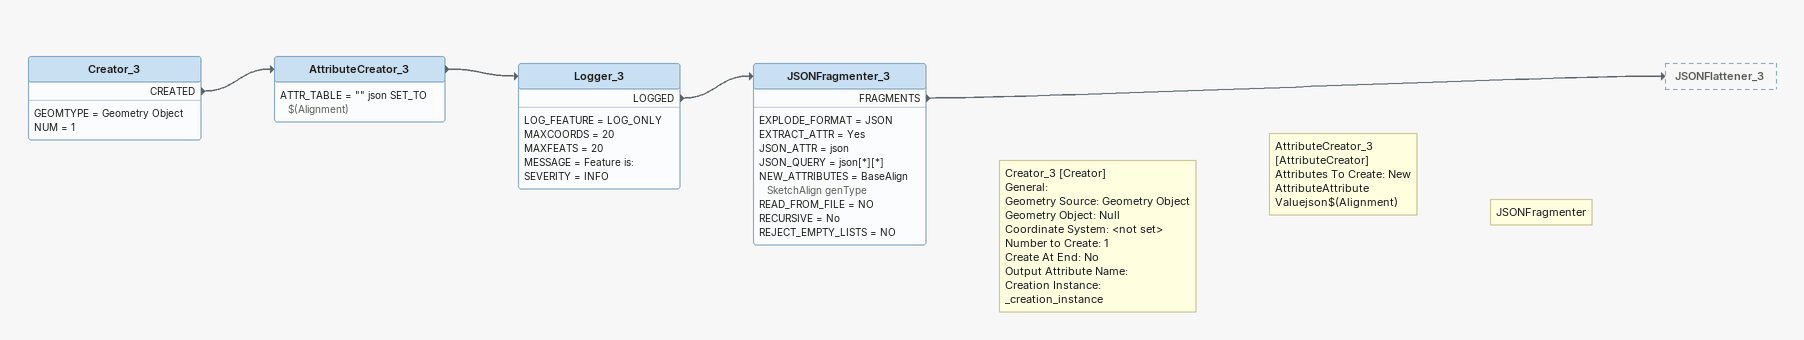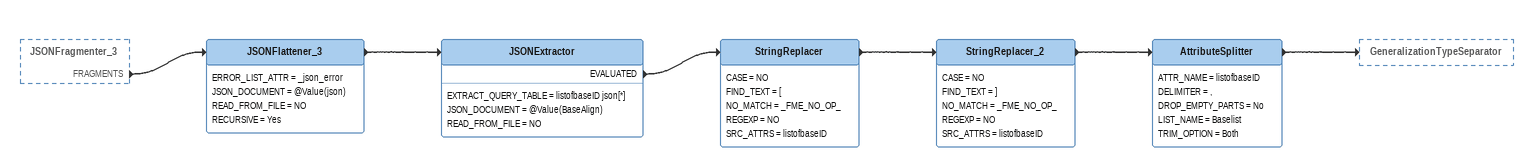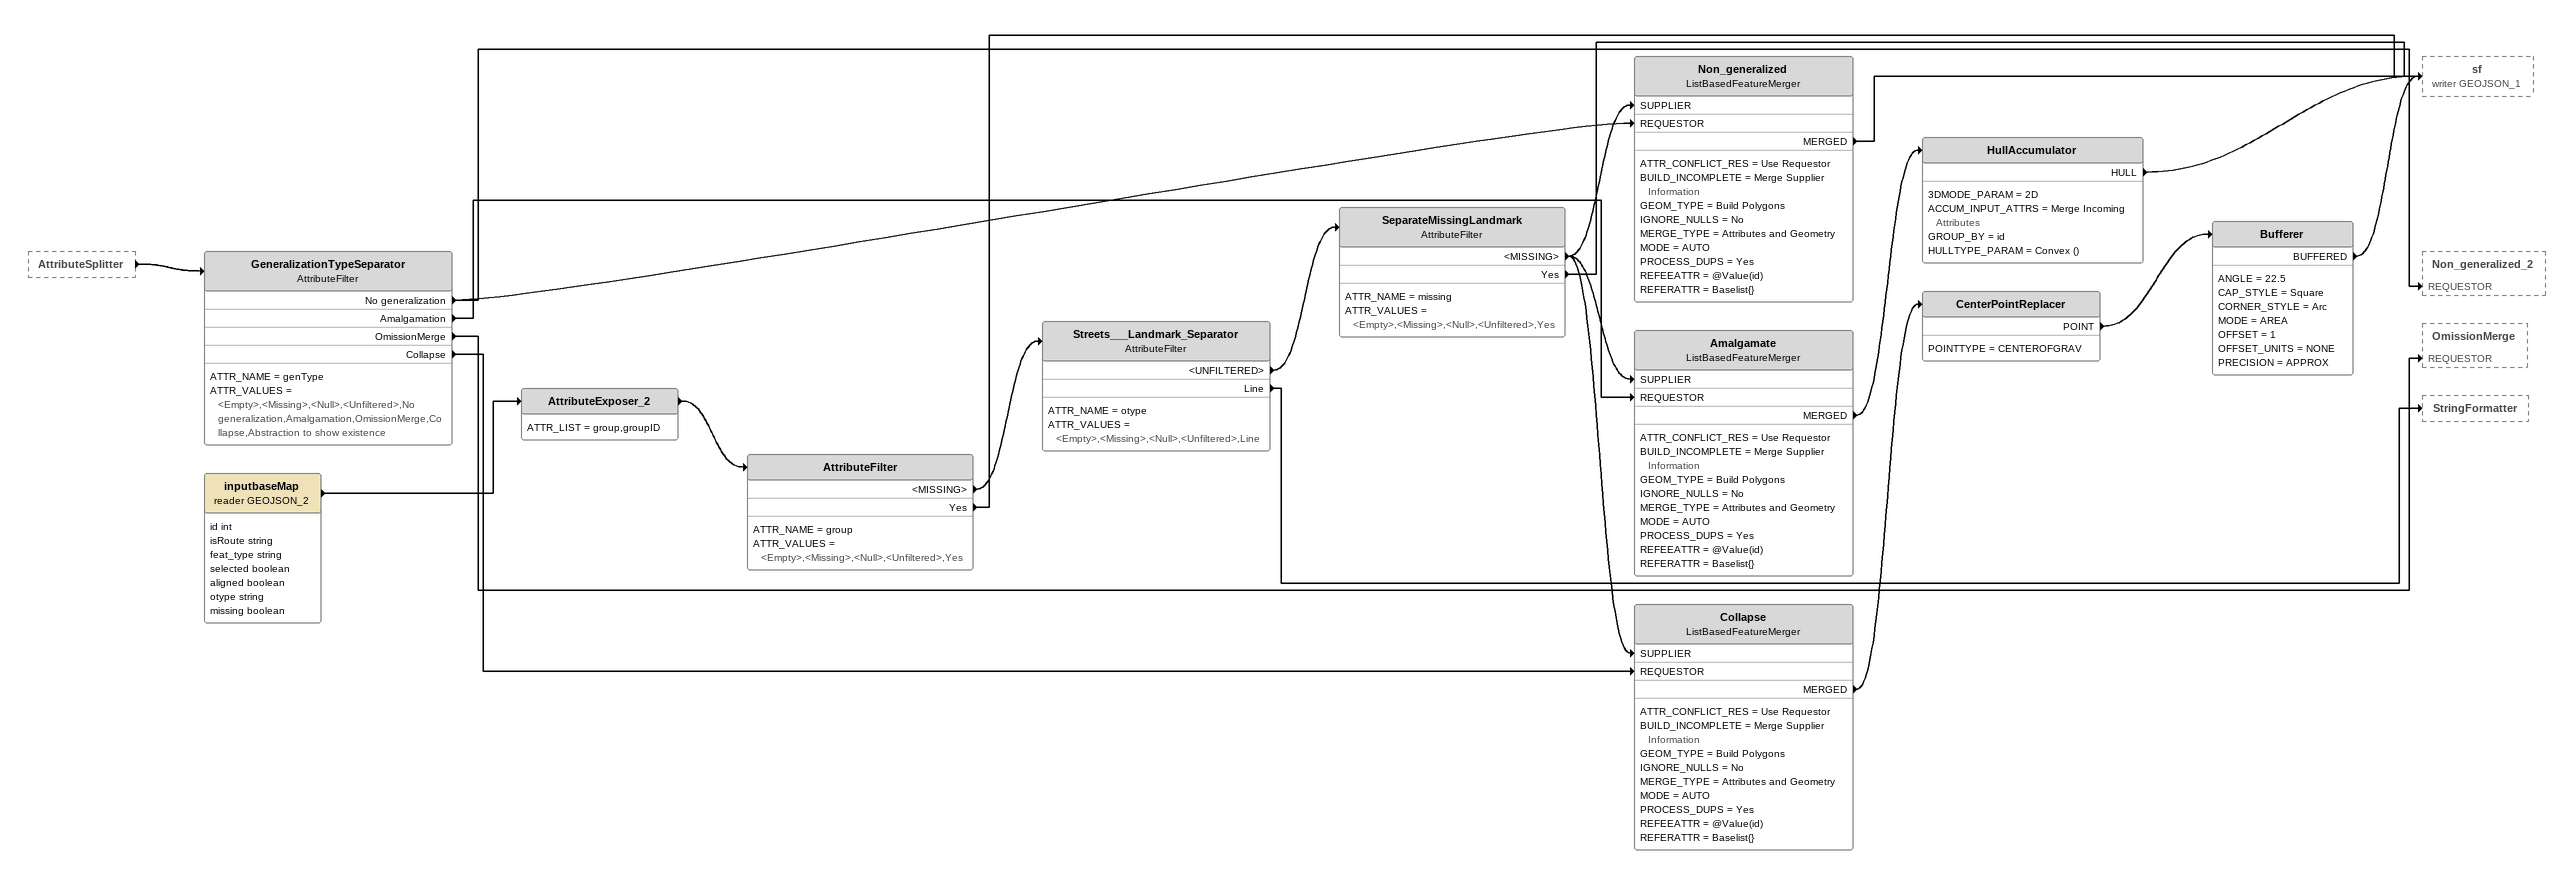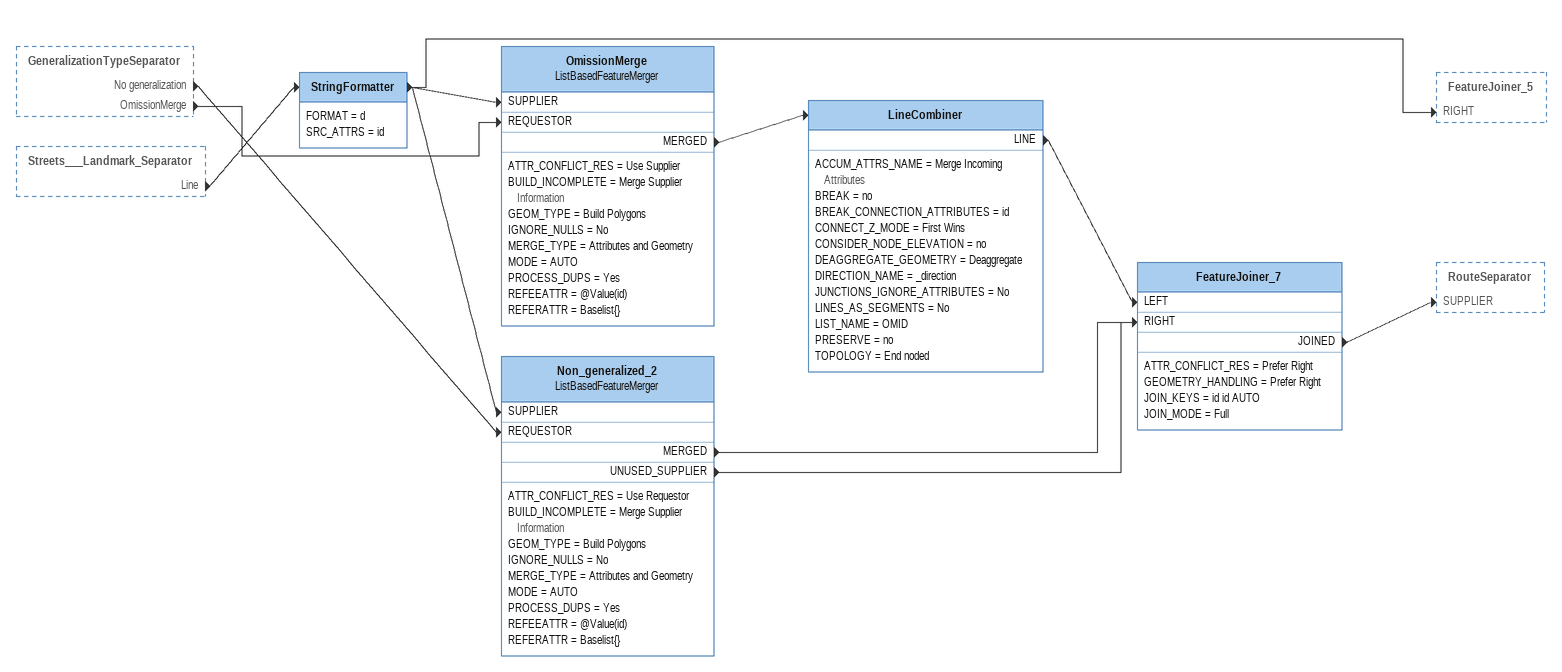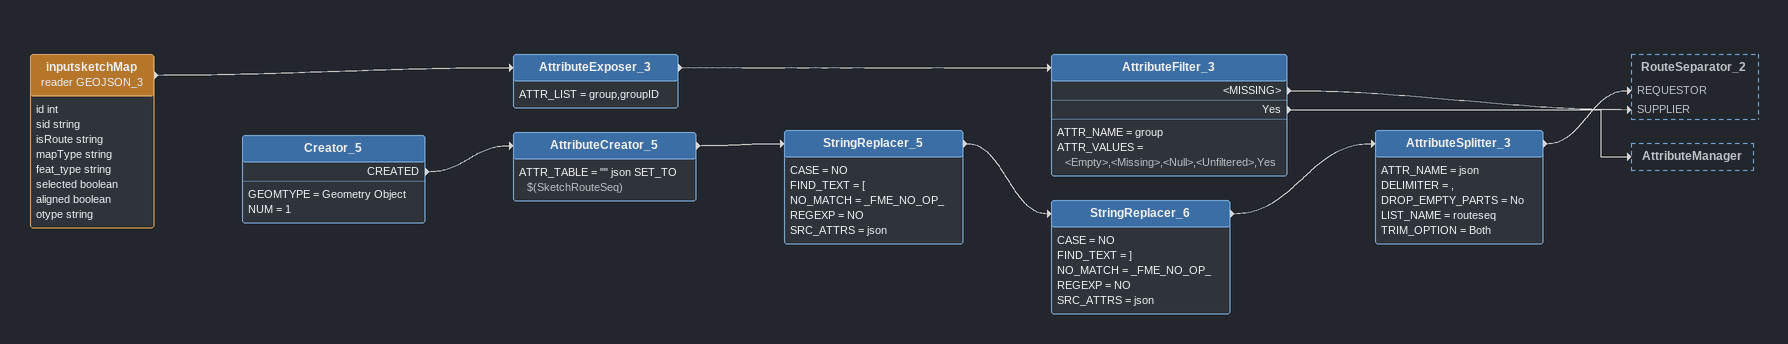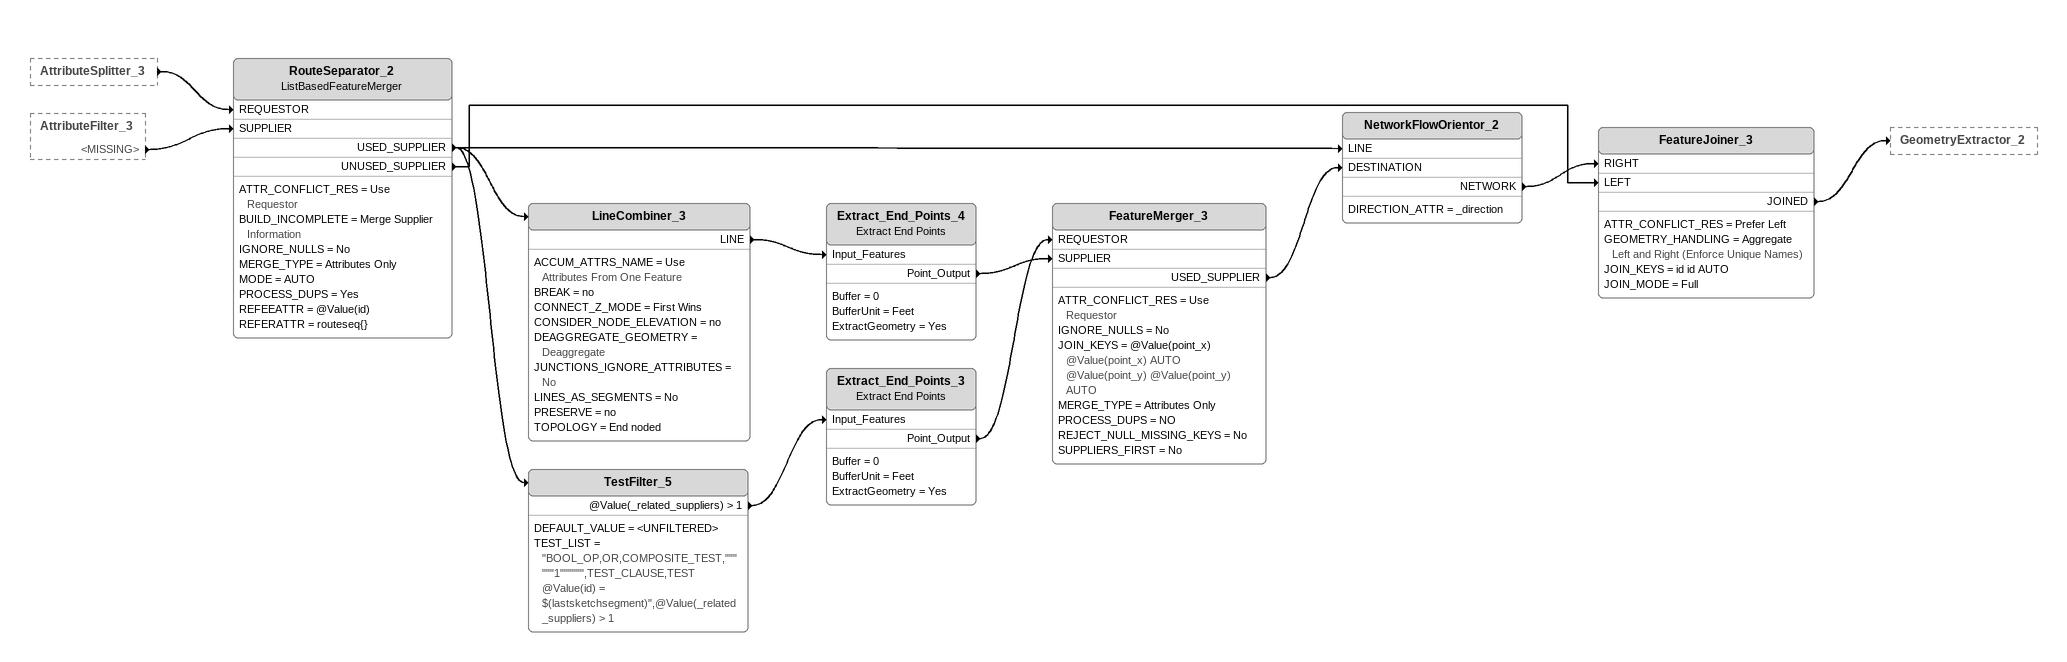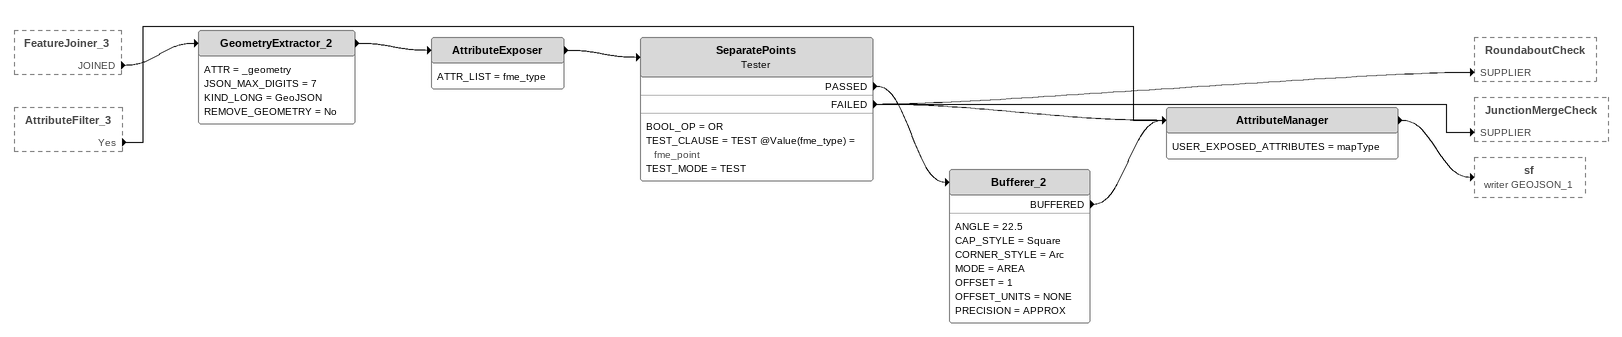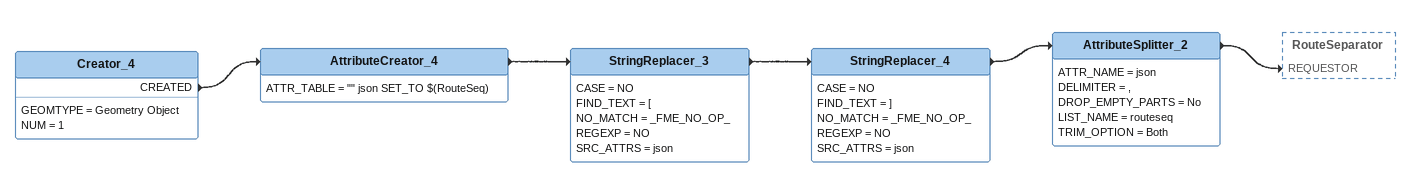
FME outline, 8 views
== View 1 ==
Note: Creator_3 [Creator] / General: / Geometry Source: Geometry Object / Geometry Object: Null / Coordinate System: <not set> / Number to Create: 1 / Create At End: No / Output Attribute Name: / Creation Instance: _creation_instance
Creator_3
    GEOMTYPE = Geometry Object
    NUM = 1
    CREATED -> AttributeCreator_3
Note: AttributeCreator_3 [AttributeCreator] / Attributes To Create: New AttributeAttribute Valuejson$(Alignment)
AttributeCreator_3
    ATTR_TABLE = "" json SET_TO $(Alignment)
    -> Logger_3
Logger_3
    LOG_FEATURE = LOG_ONLY
    MAXCOORDS = 20
    MAXFEATS = 20
    MESSAGE = Feature is:
    SEVERITY = INFO
    LOGGED -> JSONFragmenter_3
Note: JSONFragmenter
JSONFragmenter_3
    EXPLODE_FORMAT = JSON
    EXTRACT_ATTR = Yes
    JSON_ATTR = json
    JSON_QUERY = json[*][*]
    NEW_ATTRIBUTES = BaseAlign SketchAlign genType
    READ_FROM_FILE = NO
    RECURSIVE = No
    REJECT_EMPTY_LISTS = NO
    FRAGMENTS -> JSONFlattener_3

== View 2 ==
JSONFragmenter_3 [outside]
    FRAGMENTS -> JSONFlattener_3
JSONFlattener_3
    ERROR_LIST_ATTR = _json_error
    JSON_DOCUMENT = @Value(json)
    READ_FROM_FILE = NO
    RECURSIVE = Yes
    -> JSONExtractor
JSONExtractor
    EXTRACT_QUERY_TABLE = listofbaseID json[*]
    JSON_DOCUMENT = @Value(BaseAlign)
    READ_FROM_FILE = NO
    EVALUATED -> StringReplacer
StringReplacer
    CASE = NO
    FIND_TEXT = [
    NO_MATCH = _FME_NO_OP_
    REGEXP = NO
    SRC_ATTRS = listofbaseID
    -> StringReplacer_2
StringReplacer_2
    CASE = NO
    FIND_TEXT = ]
    NO_MATCH = _FME_NO_OP_
    REGEXP = NO
    SRC_ATTRS = listofbaseID
    -> AttributeSplitter
AttributeSplitter
    ATTR_NAME = listofbaseID
    DELIMITER = ,
    DROP_EMPTY_PARTS = No
    LIST_NAME = Baselist
    TRIM_OPTION = Both
    -> GeneralizationTypeSeparator

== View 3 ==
AttributeSplitter [outside]
    -> GeneralizationTypeSeparator
GeneralizationTypeSeparator: AttributeFilter
    ATTR_NAME = genType
    ATTR_VALUES = <Empty>,<Missing>,<Null>,<Unfiltered>,No generalization,Amalgamation,OmissionMerge,Collapse,Abstraction to show existence
    No generalization -> Non_generalized [REQUESTOR]
    No generalization -> Non_generalized_2 [REQUESTOR]
    Amalgamation -> Amalgamate [REQUESTOR]
    OmissionMerge -> OmissionMerge [REQUESTOR]
    Collapse -> Collapse [REQUESTOR]
inputbaseMap (reader GEOJSON_2)
    attributes: id int, isRoute string, feat_type string, selected boolean, aligned boolean, otype string, missing boolean
    -> AttributeExposer_2
AttributeExposer_2
    ATTR_LIST = group,groupID
    -> AttributeFilter
AttributeFilter
    ATTR_NAME = group
    ATTR_VALUES = <Empty>,<Missing>,<Null>,<Unfiltered>,Yes
    <MISSING> -> Streets___Landmark_Separator
    Yes -> sf (writer GEOJSON_1)
Streets___Landmark_Separator: AttributeFilter
    ATTR_NAME = otype
    ATTR_VALUES = <Empty>,<Missing>,<Null>,<Unfiltered>,Line
    <UNFILTERED> -> SeparateMissingLandmark
    Line -> StringFormatter
SeparateMissingLandmark: AttributeFilter
    ATTR_NAME = missing
    ATTR_VALUES = <Empty>,<Missing>,<Null>,<Unfiltered>,Yes
    <MISSING> -> Non_generalized [SUPPLIER]
    <MISSING> -> Amalgamate [SUPPLIER]
    <MISSING> -> Collapse [SUPPLIER]
    Yes -> sf (writer GEOJSON_1)
Non_generalized: ListBasedFeatureMerger
    ATTR_CONFLICT_RES = Use Requestor
    BUILD_INCOMPLETE = Merge Supplier Information
    GEOM_TYPE = Build Polygons
    IGNORE_NULLS = No
    MERGE_TYPE = Attributes and Geometry
    MODE = AUTO
    PROCESS_DUPS = Yes
    REFEEATTR = @Value(id)
    REFERATTR = Baselist{}
    MERGED -> sf (writer GEOJSON_1)
Amalgamate: ListBasedFeatureMerger
    ATTR_CONFLICT_RES = Use Requestor
    BUILD_INCOMPLETE = Merge Supplier Information
    GEOM_TYPE = Build Polygons
    IGNORE_NULLS = No
    MERGE_TYPE = Attributes and Geometry
    MODE = AUTO
    PROCESS_DUPS = Yes
    REFEEATTR = @Value(id)
    REFERATTR = Baselist{}
    MERGED -> HullAccumulator
HullAccumulator
    3DMODE_PARAM = 2D
    ACCUM_INPUT_ATTRS = Merge Incoming Attributes
    GROUP_BY = id
    HULLTYPE_PARAM = Convex ()
    HULL -> sf (writer GEOJSON_1)
Collapse: ListBasedFeatureMerger
    ATTR_CONFLICT_RES = Use Requestor
    BUILD_INCOMPLETE = Merge Supplier Information
    GEOM_TYPE = Build Polygons
    IGNORE_NULLS = No
    MERGE_TYPE = Attributes and Geometry
    MODE = AUTO
    PROCESS_DUPS = Yes
    REFEEATTR = @Value(id)
    REFERATTR = Baselist{}
    MERGED -> CenterPointReplacer
CenterPointReplacer
    POINTTYPE = CENTEROFGRAV
    POINT -> Bufferer
Bufferer
    ANGLE = 22.5
    CAP_STYLE = Square
    CORNER_STYLE = Arc
    MODE = AREA
    OFFSET = 1
    OFFSET_UNITS = NONE
    PRECISION = APPROX
    BUFFERED -> sf (writer GEOJSON_1)

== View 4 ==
GeneralizationTypeSeparator [outside]
    No generalization -> Non_generalized_2 [REQUESTOR]
    OmissionMerge -> OmissionMerge [REQUESTOR]
Streets___Landmark_Separator [outside]
    Line -> StringFormatter
StringFormatter
    FORMAT = d
    SRC_ATTRS = id
    -> OmissionMerge [SUPPLIER]
    -> Non_generalized_2 [SUPPLIER]
    -> FeatureJoiner_5 [RIGHT]
OmissionMerge: ListBasedFeatureMerger
    ATTR_CONFLICT_RES = Use Supplier
    BUILD_INCOMPLETE = Merge Supplier Information
    GEOM_TYPE = Build Polygons
    IGNORE_NULLS = No
    MERGE_TYPE = Attributes and Geometry
    MODE = AUTO
    PROCESS_DUPS = Yes
    REFEEATTR = @Value(id)
    REFERATTR = Baselist{}
    MERGED -> LineCombiner
LineCombiner
    ACCUM_ATTRS_NAME = Merge Incoming Attributes
    BREAK = no
    BREAK_CONNECTION_ATTRIBUTES = id
    CONNECT_Z_MODE = First Wins
    CONSIDER_NODE_ELEVATION = no
    DEAGGREGATE_GEOMETRY = Deaggregate
    DIRECTION_NAME = _direction
    JUNCTIONS_IGNORE_ATTRIBUTES = No
    LINES_AS_SEGMENTS = No
    LIST_NAME = OMID
    PRESERVE = no
    TOPOLOGY = End noded
    LINE -> FeatureJoiner_7 [LEFT]
Non_generalized_2: ListBasedFeatureMerger
    ATTR_CONFLICT_RES = Use Requestor
    BUILD_INCOMPLETE = Merge Supplier Information
    GEOM_TYPE = Build Polygons
    IGNORE_NULLS = No
    MERGE_TYPE = Attributes and Geometry
    MODE = AUTO
    PROCESS_DUPS = Yes
    REFEEATTR = @Value(id)
    REFERATTR = Baselist{}
    MERGED -> FeatureJoiner_7 [RIGHT]
    UNUSED_SUPPLIER -> FeatureJoiner_7 [RIGHT]
FeatureJoiner_7
    ATTR_CONFLICT_RES = Prefer Right
    GEOMETRY_HANDLING = Prefer Right
    JOIN_KEYS = id id AUTO
    JOIN_MODE = Full
    JOINED -> RouteSeparator [SUPPLIER]

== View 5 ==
inputsketchMap (reader GEOJSON_3)
    attributes: id int, sid string, isRoute string, mapType string, feat_type string, selected boolean, aligned boolean, otype string
    -> AttributeExposer_3
AttributeExposer_3
    ATTR_LIST = group,groupID
    -> AttributeFilter_3
AttributeFilter_3
    ATTR_NAME = group
    ATTR_VALUES = <Empty>,<Missing>,<Null>,<Unfiltered>,Yes
    <MISSING> -> RouteSeparator_2 [SUPPLIER]
    Yes -> AttributeManager
Creator_5
    GEOMTYPE = Geometry Object
    NUM = 1
    CREATED -> AttributeCreator_5
AttributeCreator_5
    ATTR_TABLE = "" json SET_TO $(SketchRouteSeq)
    -> StringReplacer_5
StringReplacer_5
    CASE = NO
    FIND_TEXT = [
    NO_MATCH = _FME_NO_OP_
    REGEXP = NO
    SRC_ATTRS = json
    -> StringReplacer_6
StringReplacer_6
    CASE = NO
    FIND_TEXT = ]
    NO_MATCH = _FME_NO_OP_
    REGEXP = NO
    SRC_ATTRS = json
    -> AttributeSplitter_3
AttributeSplitter_3
    ATTR_NAME = json
    DELIMITER = ,
    DROP_EMPTY_PARTS = No
    LIST_NAME = routeseq
    TRIM_OPTION = Both
    -> RouteSeparator_2 [REQUESTOR]

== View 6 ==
AttributeSplitter_3 [outside]
    -> RouteSeparator_2 [REQUESTOR]
AttributeFilter_3 [outside]
    <MISSING> -> RouteSeparator_2 [SUPPLIER]
RouteSeparator_2: ListBasedFeatureMerger
    ATTR_CONFLICT_RES = Use Requestor
    BUILD_INCOMPLETE = Merge Supplier Information
    IGNORE_NULLS = No
    MERGE_TYPE = Attributes Only
    MODE = AUTO
    PROCESS_DUPS = Yes
    REFEEATTR = @Value(id)
    REFERATTR = routeseq{}
    USED_SUPPLIER -> LineCombiner_3
    USED_SUPPLIER -> NetworkFlowOrientor_2 [LINE]
    USED_SUPPLIER -> TestFilter_5
    UNUSED_SUPPLIER -> FeatureJoiner_3 [LEFT]
LineCombiner_3
    ACCUM_ATTRS_NAME = Use Attributes From One Feature
    BREAK = no
    CONNECT_Z_MODE = First Wins
    CONSIDER_NODE_ELEVATION = no
    DEAGGREGATE_GEOMETRY = Deaggregate
    JUNCTIONS_IGNORE_ATTRIBUTES = No
    LINES_AS_SEGMENTS = No
    PRESERVE = no
    TOPOLOGY = End noded
    LINE -> Extract_End_Points_4 [Input_Features]
Extract_End_Points_4: Extract End Points
    Buffer = 0
    BufferUnit = Feet
    ExtractGeometry = Yes
    Point_Output -> FeatureMerger_3 [SUPPLIER]
TestFilter_5
    DEFAULT_VALUE = <UNFILTERED>
    TEST_LIST = "BOOL_OP,OR,COMPOSITE_TEST,""""""1"""""",TEST_CLAUSE,TEST @Value(id) = $(lastsketchsegment)",@Value(_related_suppliers) > 1
    @Value(_related_suppliers) > 1 -> Extract_End_Points_3 [Input_Features]
Extract_End_Points_3: Extract End Points
    Buffer = 0
    BufferUnit = Feet
    ExtractGeometry = Yes
    Point_Output -> FeatureMerger_3 [REQUESTOR]
FeatureMerger_3
    ATTR_CONFLICT_RES = Use Requestor
    IGNORE_NULLS = No
    JOIN_KEYS = @Value(point_x) @Value(point_x) AUTO @Value(point_y) @Value(point_y) AUTO
    MERGE_TYPE = Attributes Only
    PROCESS_DUPS = NO
    REJECT_NULL_MISSING_KEYS = No
    SUPPLIERS_FIRST = No
    USED_SUPPLIER -> NetworkFlowOrientor_2 [DESTINATION]
NetworkFlowOrientor_2
    DIRECTION_ATTR = _direction
    NETWORK -> FeatureJoiner_3 [RIGHT]
FeatureJoiner_3
    ATTR_CONFLICT_RES = Prefer Left
    GEOMETRY_HANDLING = Aggregate Left and Right (Enforce Unique Names)
    JOIN_KEYS = id id AUTO
    JOIN_MODE = Full
    JOINED -> GeometryExtractor_2

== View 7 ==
FeatureJoiner_3 [outside]
    JOINED -> GeometryExtractor_2
AttributeFilter_3 [outside]
    Yes -> AttributeManager
GeometryExtractor_2
    ATTR = _geometry
    JSON_MAX_DIGITS = 7
    KIND_LONG = GeoJSON
    REMOVE_GEOMETRY = No
    -> AttributeExposer
AttributeExposer
    ATTR_LIST = fme_type
    -> SeparatePoints
SeparatePoints: Tester
    BOOL_OP = OR
    TEST_CLAUSE = TEST @Value(fme_type) = fme_point
    TEST_MODE = TEST
    PASSED -> Bufferer_2
    FAILED -> AttributeManager
    FAILED -> RoundaboutCheck [SUPPLIER]
    FAILED -> JunctionMergeCheck [SUPPLIER]
Bufferer_2
    ANGLE = 22.5
    CAP_STYLE = Square
    CORNER_STYLE = Arc
    MODE = AREA
    OFFSET = 1
    OFFSET_UNITS = NONE
    PRECISION = APPROX
    BUFFERED -> AttributeManager
AttributeManager
    USER_EXPOSED_ATTRIBUTES = mapType
    -> sf (writer GEOJSON_1)

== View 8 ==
Creator_4
    GEOMTYPE = Geometry Object
    NUM = 1
    CREATED -> AttributeCreator_4
AttributeCreator_4
    ATTR_TABLE = "" json SET_TO $(RouteSeq)
    -> StringReplacer_3
StringReplacer_3
    CASE = NO
    FIND_TEXT = [
    NO_MATCH = _FME_NO_OP_
    REGEXP = NO
    SRC_ATTRS = json
    -> StringReplacer_4
StringReplacer_4
    CASE = NO
    FIND_TEXT = ]
    NO_MATCH = _FME_NO_OP_
    REGEXP = NO
    SRC_ATTRS = json
    -> AttributeSplitter_2
AttributeSplitter_2
    ATTR_NAME = json
    DELIMITER = ,
    DROP_EMPTY_PARTS = No
    LIST_NAME = routeseq
    TRIM_OPTION = Both
    -> RouteSeparator [REQUESTOR]
